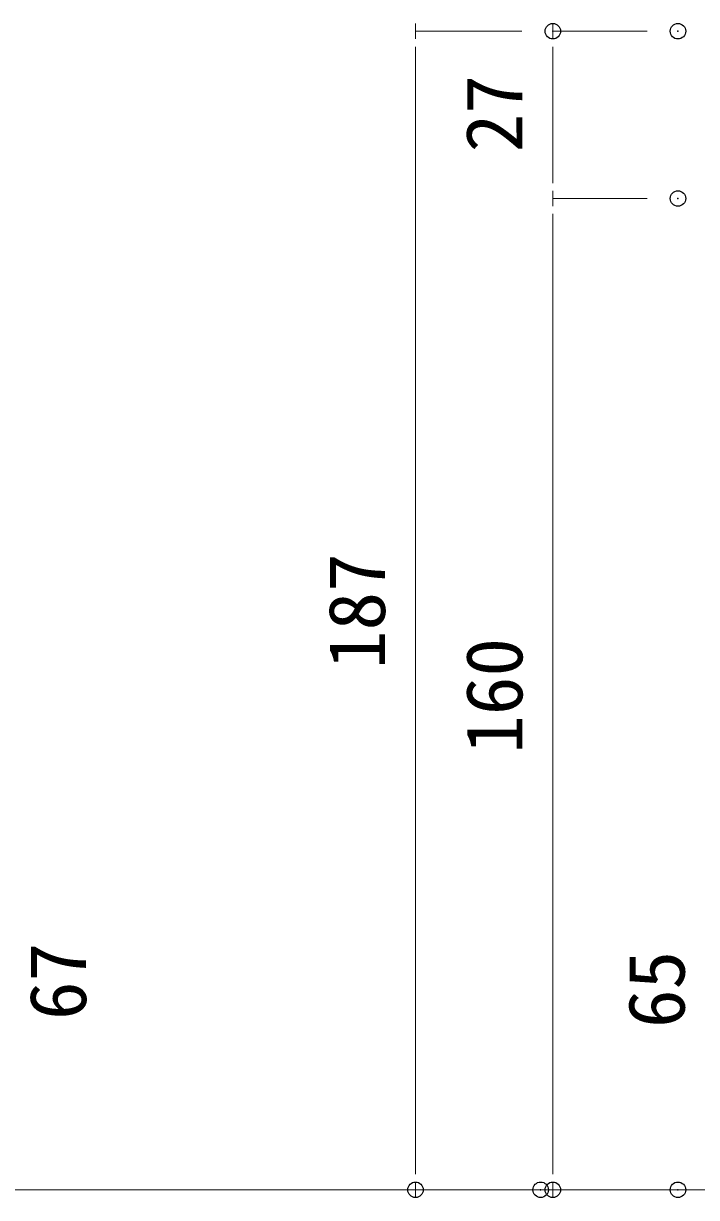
# Model space of a CAD drawing. Units: millimetres, scale not verified. Extents: x -1046 to 854, y -136 to 149.
# Drawn here: x -798.25 to -776.51, y 11.73 to 49.63 of the extents above; entities that cross this region are included whole.
import ezdxf
from ezdxf.enums import TextEntityAlignment as Align

# ---------------------------------------------------------------- set-up
doc = ezdxf.new("R2010")
doc.units = ezdxf.units.MM
doc.header["$PDMODE"] = 32
doc.header["$PDSIZE"] = 0.5
doc.layers.add('0-1_A10_通り芯寸法', color=1, linetype='Continuous', lineweight=9)
doc.layers.add('0-4_0', color=2, linetype='Continuous', lineweight=9)
doc.layers.add('0-5_DEFPOINTS', color=7, linetype='Continuous')
doc.styles.add('ＭＳ ゴシック', font='')
doc.styles.get('ＭＳ ゴシック').set_extended_font_data('MS Gothic')

# ---------------------------------------------------------------- blocks, each defined once
blk = doc.blocks.new('_DOT')
at = {"layer": '0-4_0', "color": 7}
for p, q in [((-2.5, 0), (-5, 0)), ((-1.25, 0), (1.25, 0))]:
    blk.add_line(p, q, dxfattribs=at)

msp = doc.modelspace()

# ---------------------------------------------------------------- linework, layer by layer
at = {"layer": '0-1_A10_通り芯寸法'}
for p, q in [((-782.154, 49.382), (-785.59, 49.382)), ((-778.112, 49.382), (-781.154, 49.382)), ((-785.59, 48.382), (-785.59, 12.981)), ((-781.154, 44.981), (-781.154, 48.382)), ((-778.112, 43.982), (-781.154, 43.982)), ((-778.112, 43.982), (-781.154, 43.982)), ((-781.154, 42.982), (-781.154, 12.981)), ((-782.547, 11.982), (-785.59, 11.982)), ((-778.112, 11.982), (-781.154, 11.982))]:
    msp.add_line(p, q, dxfattribs=at)
at = {"layer": '0-1_A10_通り芯寸法', "color": 2}
msp.add_line((-888.314, 11.982), (-691.314, 11.982), dxfattribs=at)
at = {"layer": '0-5_DEFPOINTS'}
for p in [(-781.154, 49.382), (-777.112, 49.382), (-777.112, 43.982), (-785.59, 11.982), (-781.547, 11.982), (-781.154, 11.982), (-777.112, 11.982)]:
    msp.add_point(p, dxfattribs=at)

# ---------------------------------------------------------------- block references
at = {"layer": '0-1_A10_通り芯寸法', "xscale": 0.1999878, "yscale": 0.1999878}
for p, rotation in [((-785.59, 49.382), 90), ((-781.154, 49.382), 90), ((-781.154, 43.982), 270), ((-781.154, 43.982), 90), ((-785.59, 11.982), 270), ((-781.154, 11.982), 270)]:
    msp.add_blockref('_DOT', p, dxfattribs=dict(at, rotation=rotation))

# ---------------------------------------------------------------- texts
at = {"layer": '0-1_A10_通り芯寸法', "style": 'ＭＳ ゴシック'}
for s, p in [('27', (-781.587, 45.471)), ('187', (-786.023, 28.79)), ('160', (-781.587, 26.056)), ('67', (-795.677, 17.461)), ('65', (-776.347, 17.203))]:
    msp.add_text(s, height=1.833, rotation=90, dxfattribs=at).set_placement(p, align=Align.BOTTOM_LEFT)

doc.saveas('drawing.dxf')
